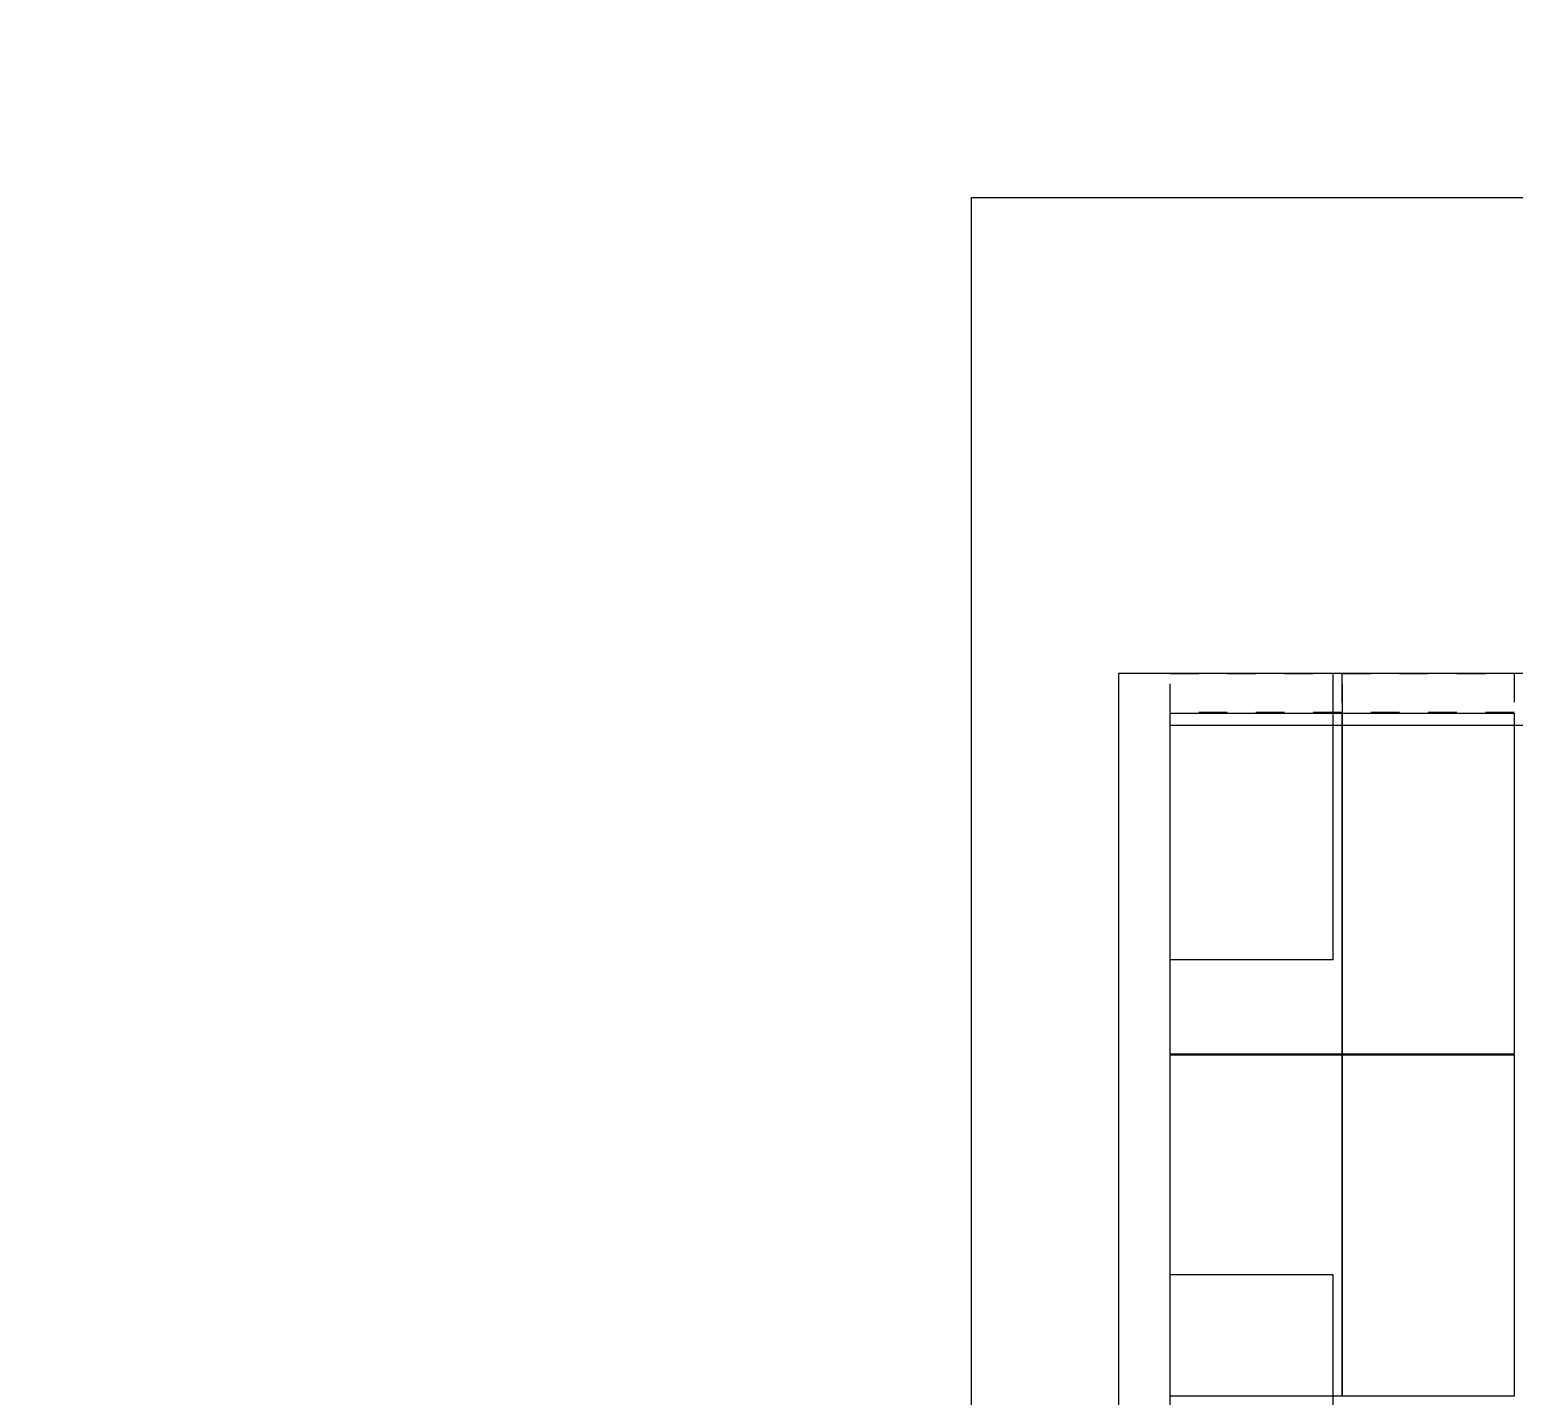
# Model space of a CAD drawing. Header units: metres. Extents: x 231 to 394, y -324 to -29.
# Drawn here: x 268.47 to 273.66, y -59.4 to -54.62 of the extents above; entities that cross this region are included whole.
import ezdxf

# ---------------------------------------------------------------- set-up
doc = ezdxf.new("R2010")
doc.units = ezdxf.units.M
doc.linetypes.add('AR-01-REC$0$HIDDEN2', pattern=[0.1875, 0.125, -0.0625])
for name, color, linetype in [('A-ACABADOS PISOS', 1, 'Continuous'), ('A-PISO', 30, 'Continuous'), ('AR-01-REC$0$A-MUEBLES FIJOS', 8, 'Continuous'), ('AR-01-REC$0$A-MUROS BAJOS', 8, 'Continuous')]:
    doc.layers.add(name, color=color, linetype=linetype)

msp = doc.modelspace()

# ---------------------------------------------------------------- linework, layer by layer
at = {"color": 8}
for p, q in [((273.0235, -57.8723), (273.0235, -56.8723)), ((273.0235, -57.8723), (272.4535, -57.8723)), ((273.0235, -58.2042), (273.0235, -58.2022)), ((273.0235, -58.9723), (272.4535, -58.9723)), ((273.0235, -60.5523), (273.0235, -58.9723))]:
    msp.add_line(p, q, dxfattribs=at)
at = {"layer": 'A-ACABADOS PISOS'}
msp.add_lwpolyline([(271.7596, -55.2089), (293.173, -55.2089), (293.173, -86.2648), (271.7596, -86.2648)], close=True, dxfattribs=at)
at = {"layer": 'A-PISO', "linetype": 'AR-01-REC$0$HIDDEN2', "ltscale": 0.3}
for points in [[(272.4535, -56.8723), (273.0535, -56.8723), (273.0535, -57.0082), (272.4535, -57.0082)], [(273.0555, -56.8723), (273.6555, -56.8723), (273.6555, -57.0082), (273.0555, -57.0082)]]:
    msp.add_lwpolyline(points, close=True, dxfattribs=at)
at = {"layer": 'A-PISO'}
for points in [[(272.4535, -57.0102), (273.0535, -57.0102), (273.0535, -58.2022), (272.4535, -58.2022)], [(273.0555, -57.0102), (273.6555, -57.0102), (273.6555, -58.2022), (273.0555, -58.2022)], [(272.4535, -58.2042), (273.0535, -58.2042), (273.0535, -59.3962), (272.4535, -59.3962)], [(273.0555, -58.2042), (273.6555, -58.2042), (273.6555, -59.3962), (273.0555, -59.3962)]]:
    msp.add_lwpolyline(points, close=True, dxfattribs=at)
at = {"layer": 'A-PISO', "ltscale": 100}
msp.add_circle((268.4684, -66.1867), 37.5515, dxfattribs=at)
at = {"layer": 'AR-01-REC$0$A-MUEBLES FIJOS'}
for points in [[(272.4535, -57.0102), (273.0535, -57.0102), (273.0535, -57.5716)], [(272.4535, -58.2042), (273.0535, -58.2042), (273.0535, -58.7736)]]:
    msp.add_lwpolyline(points, dxfattribs=at)
at = {"layer": 'AR-01-REC$0$A-MUROS BAJOS', "linetype": 'Continuous'}
msp.add_lwpolyline([(272.2735, -60.5523), (272.4535, -60.5523), (272.4535, -57.0523), (282.2735, -57.0523), (282.2735, -56.8723), (272.2735, -56.8723)], close=True, dxfattribs=at)

doc.saveas('drawing.dxf')
